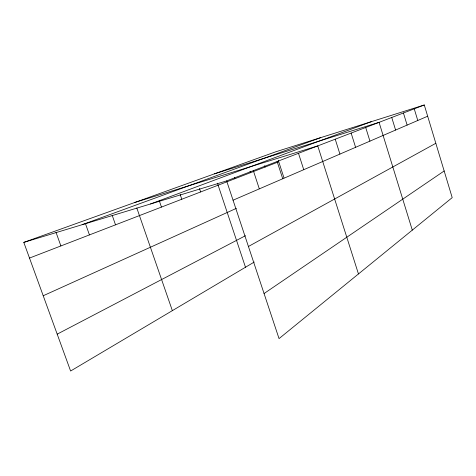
<?xml version="1.0" encoding="UTF-8"?>
<svg xmlns="http://www.w3.org/2000/svg" width="476" height="476" viewBox="0 0 476 476"><rect width="100%" height="100%" fill="white"/><g stroke="black" fill="none" stroke-linecap="round" stroke-linejoin="round"><path stroke-width="0.71" d="M264.067 293.531L444.167 170.973M254.238 262.05L70.609 371.018L23.8 242.385L275.539 151.868L424.283 104.982L452.2 197.635L279.043 338.609L226.641 180.904L424.283 104.982M248.43 246.479L435.826 143.294M57.191 334.146L245.479 235.697M43.221 295.745L236.393 208.339M233.056 200.2L427.668 116.221M29.506 258.063L278.752 161.78M150.493 203.984L371.197 121.719M82.128 224.702L320.782 137.606M214.331 173.877L379.069 122.35L412.293 230.122M134.892 202.443L317.754 145.9L358.464 273.95M23.8 242.385L226.641 180.904M56.013 232.336L60.892 245.943M85.341 223.327L89.446 234.912M112.169 215.241L115.525 224.839M136.808 207.982L172.354 310.644M159.293 200.771L161.459 207.09M180.184 194.505L181.79 199.236M199.462 188.514L200.622 191.965M217.449 183.206L245.485 267.244M234.43 177.364L234.882 178.732M253.333 170.646L259.313 188.865M250.043 171.283L250.501 172.693M264.65 165.696L265.096 167.058M277.133 161.507L282.732 178.762M278.323 160.46L283.993 177.941M298.488 153.302L303.748 169.694M335.229 139.194L339.923 154.087M351.139 133.078L355.596 147.322M365.699 127.485L369.935 141.134M391.742 117.483L395.598 130.061M403.434 112.99L407.117 125.093M414.245 108.837L417.779 120.493"/></g></svg>
